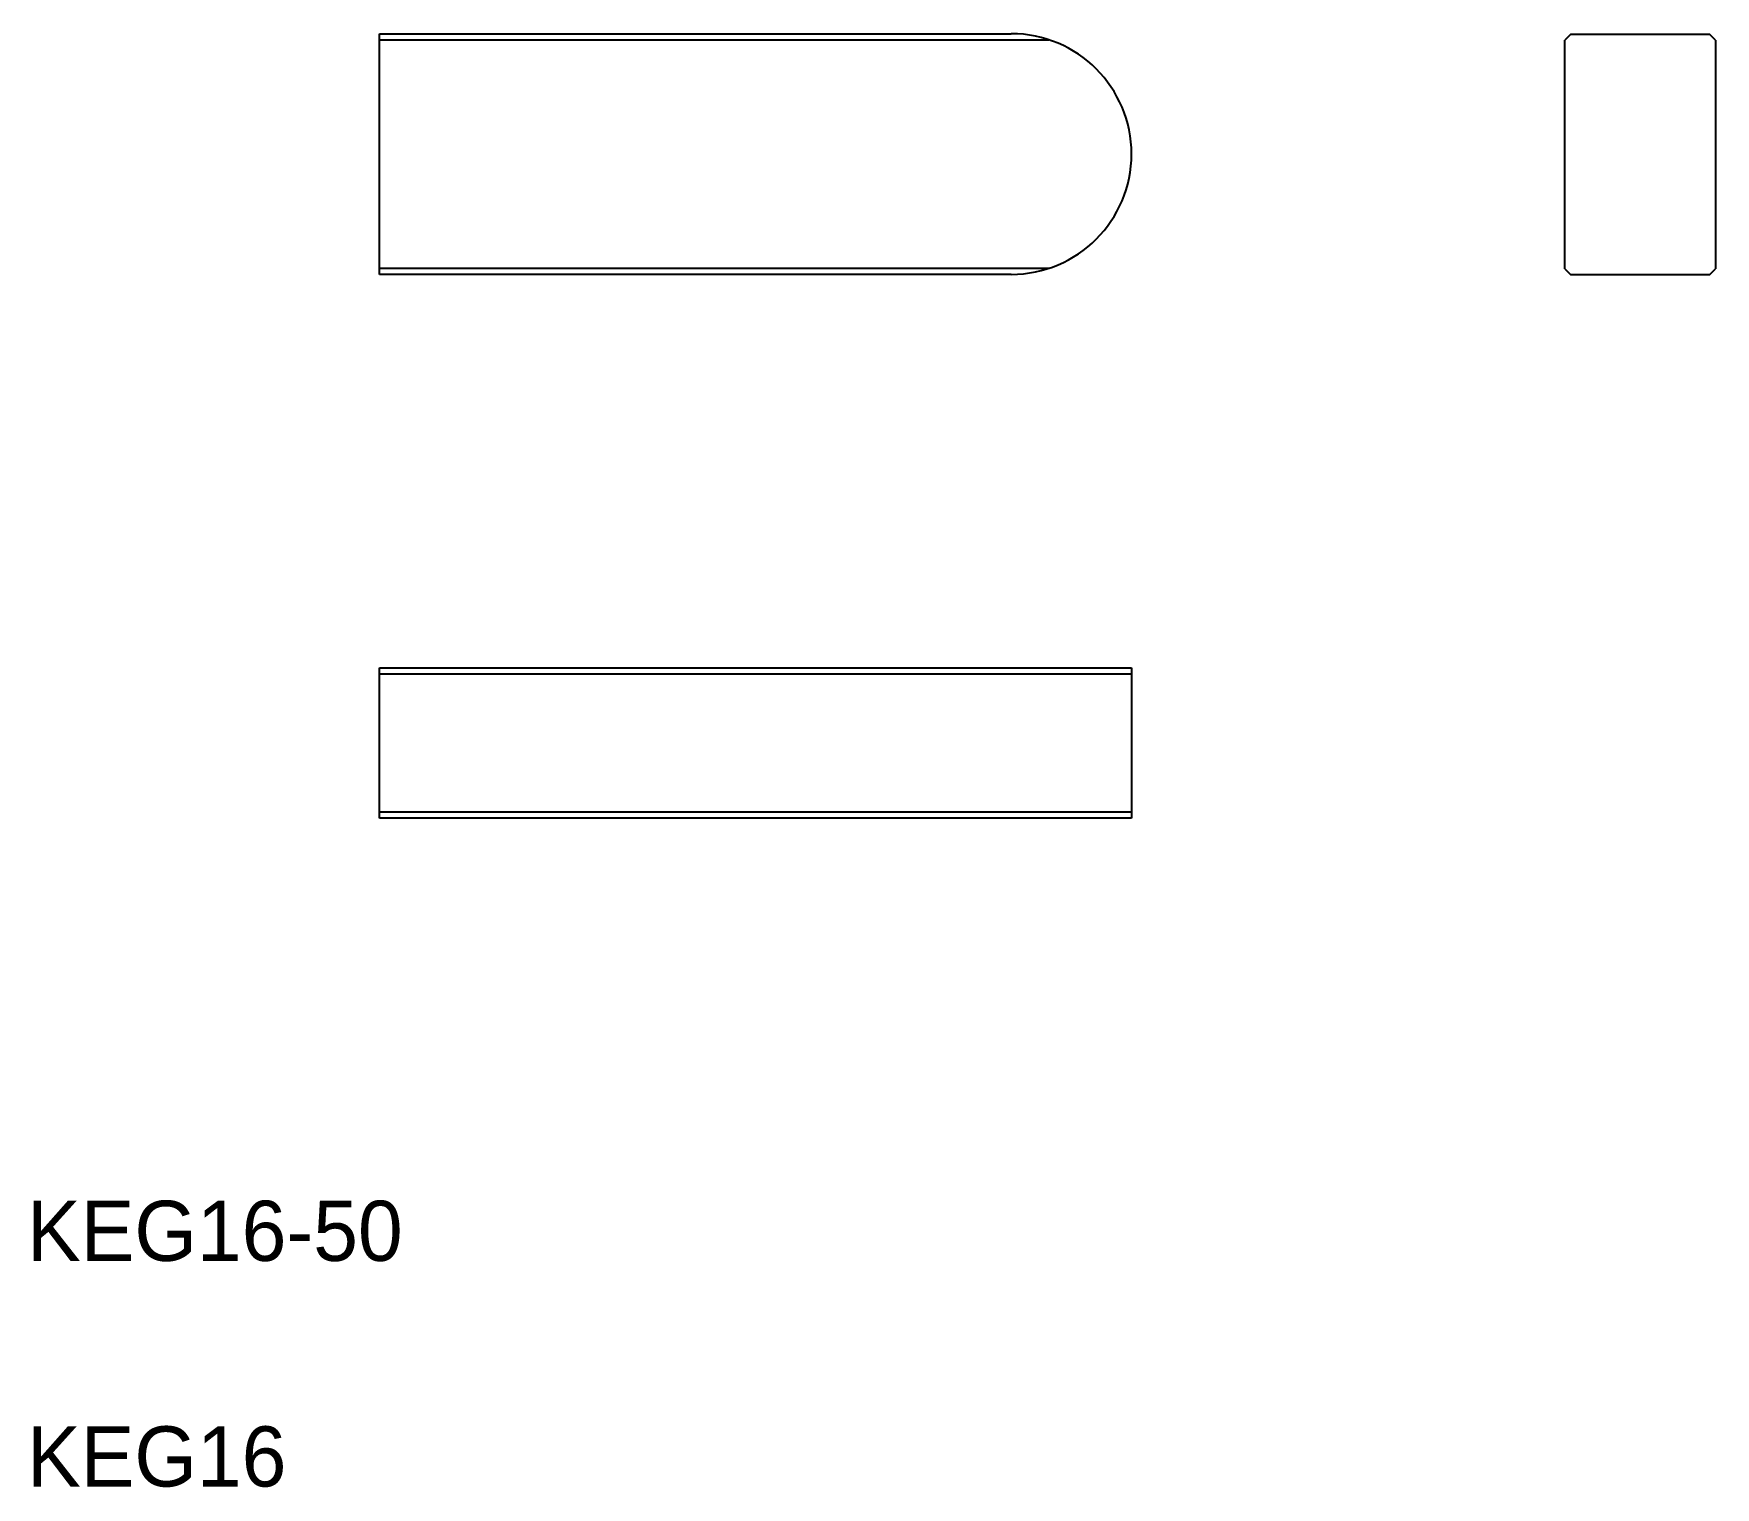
# Model space of a CAD drawing. Extents: x 10 to 122, y 10 to 107.
import ezdxf

# ---------------------------------------------------------------- set-up
doc = ezdxf.new("R2010")
doc.units = 0
doc.layers.get('0').update_dxf_attribs({"linetype": 'CONTINUOUS'})

msp = doc.modelspace()

# ---------------------------------------------------------------- linework, layer by layer
at = {"color": 7, "linetype": 'CONTINUOUS'}
for p, q in [((33.43, 106.59), (75.43, 106.59)), ((33.43, 90.59), (33.43, 106.59)), ((112.65, 106.55), (112.25, 106.15)), ((112.65, 106.55), (121.85, 106.55)), ((122.25, 106.15), (121.85, 106.55)), ((112.25, 90.95), (112.25, 106.15)), ((122.25, 106.15), (122.25, 90.95)), ((75.43, 90.59), (33.43, 90.59)), ((112.25, 90.95), (112.65, 90.55)), ((121.85, 90.55), (122.25, 90.95)), ((121.85, 90.55), (112.65, 90.55)), ((33.43, 64.44), (83.43, 64.44)), ((33.43, 54.44), (33.43, 64.44)), ((83.43, 64.44), (83.43, 54.44)), ((83.43, 54.44), (33.43, 54.44))]:
    msp.add_line(p, q, dxfattribs=at)
at = {"color": 3, "linetype": 'CONTINUOUS'}
for p, q in [((33.43, 106.19), (77.93, 106.19)), ((77.93, 90.99), (33.43, 90.99)), ((33.43, 64.04), (83.43, 64.04)), ((83.43, 54.84), (33.43, 54.84))]:
    msp.add_line(p, q, dxfattribs=at)
at = {"color": 7, "linetype": 'CONTINUOUS'}
for start, end in [(0, 90), (270, 360)]:
    msp.add_arc((75.43, 98.59), 8, start, end, dxfattribs=at)

# ---------------------------------------------------------------- texts
for s, p in [('KEG16-50', (10, 25)), ('KEG16', (10, 10))]:
    msp.add_text(s, height=4, dxfattribs=at).set_placement(p)

doc.saveas('drawing.dxf')
